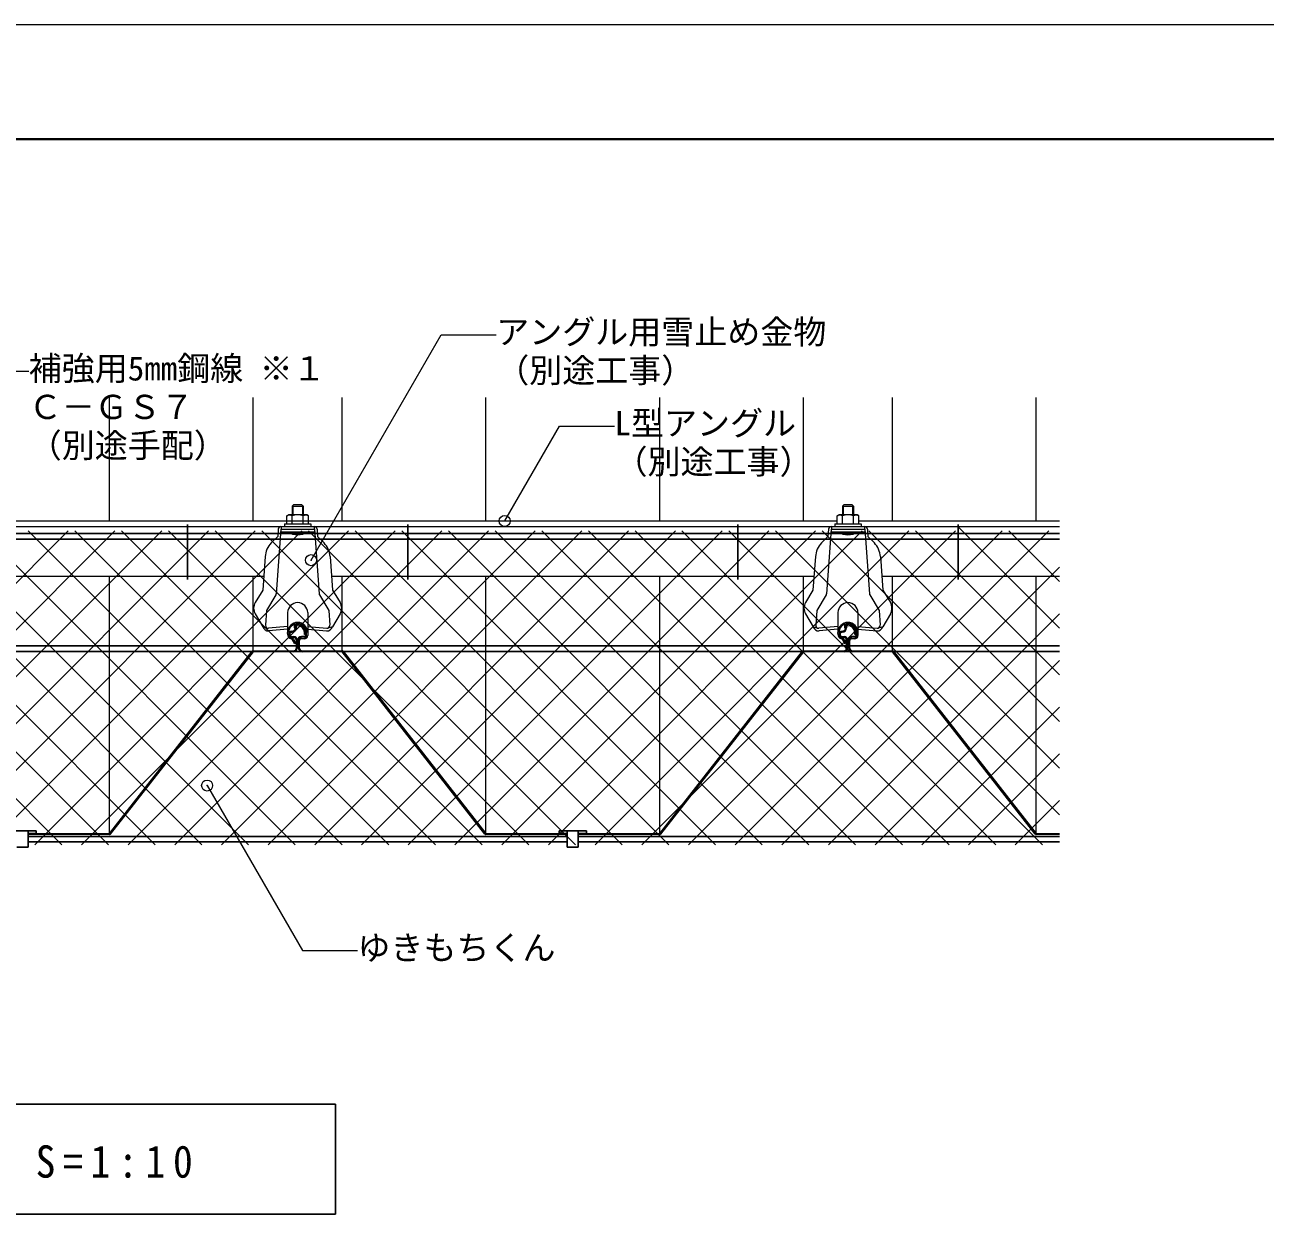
# Model space of a CAD drawing. Units: millimetres on the paper, with parts at other scales. Extents: x -210 to 210, y -148 to 150.
# Drawn here: x -81.5 to 31.2, y 41.8 to 149.9 of the extents above; entities that cross this region are included whole.
import ezdxf
from ezdxf.enums import TextEntityAlignment as Align

# ---------------------------------------------------------------- set-up
doc = ezdxf.new("R2010")
doc.units = ezdxf.units.MM
doc.header["$PDMODE"] = 32
doc.header["$PDSIZE"] = 1
doc.linetypes.add('CHAIN1', pattern=[8, 5, -1, 1, -1])
for name, color, linetype, lineweight in [('0-2', 5, 'Continuous', 9), ('0-3', 5, 'Continuous', 9), ('0-4', 7, 'Continuous', 9), ('0-7', 5, 'Continuous', 9), ('0-8', 2, 'Continuous', 25), ('F-0_通り芯', 6, 'Continuous', 9)]:
    doc.layers.add(name, color=color, linetype=linetype, lineweight=lineweight)
doc.styles.add('ＭＳ ゴシック', font='')
doc.styles.get('ＭＳ ゴシック').set_extended_font_data('MS Gothic')

msp = doc.modelspace()

# ---------------------------------------------------------------- linework, layer by layer
at = {"layer": '0-2'}
for p, q in [((-73.83, 104.798), (-73.83, 116.01)), ((-60.782, 104.798), (-60.782, 116.01)), ((-52.682, 104.798), (-52.682, 116.01)), ((-39.633, 104.798), (-39.633, 116.01)), ((-23.83, 104.798), (-23.83, 116.01)), ((-10.782, 104.798), (-10.782, 116.01)), ((-2.682, 104.798), (-2.682, 116.01)), ((10.367, 104.798), (10.367, 116.01)), ((-73.83, 76.41), (-73.83, 99.798)), ((-60.782, 93.01), (-60.782, 99.798)), ((-52.682, 93.01), (-52.682, 99.798)), ((-39.633, 76.41), (-39.633, 99.798)), ((-23.83, 76.41), (-23.83, 99.798)), ((-10.782, 93.01), (-10.782, 99.798)), ((-2.682, 93.01), (-2.682, 99.798)), ((10.367, 76.41), (10.367, 99.798)), ((-57.642, 96.47), (-57.642, 94.67)), ((-55.822, 96.47), (-55.822, 94.67)), ((-7.642, 96.47), (-7.642, 94.67)), ((-5.822, 96.47), (-5.822, 94.67)), ((-57.642, 94.579), (-57.642, 94.67)), ((-57.542, 94.67), (-57.542, 94.579)), ((-57.043, 95.084), (-56.952, 95.084)), ((-56.858, 95.161), (-56.852, 95.09)), ((-56.732, 95.28), (-56.762, 95.279)), ((-56.022, 94.674), (-56.022, 94.394)), ((-55.922, 94.39), (-55.922, 94.674)), ((-55.822, 94.67), (-55.822, 94.39)), ((-7.642, 94.579), (-7.642, 94.67)), ((-7.542, 94.67), (-7.542, 94.579)), ((-7.043, 95.084), (-6.952, 95.084)), ((-6.858, 95.161), (-6.852, 95.09)), ((-6.732, 95.28), (-6.762, 95.279)), ((-6.022, 94.674), (-6.022, 94.394)), ((-5.922, 94.39), (-5.922, 94.674)), ((-5.822, 94.67), (-5.822, 94.39)), ((-57.252, 94.29), (-57.082, 94.29)), ((-57.082, 94.19), (-57.252, 94.19)), ((-56.882, 93.99), (-56.882, 93.21)), ((-56.782, 93.99), (-56.782, 93.21)), ((-56.682, 93.31), (-56.682, 93.89)), ((-56.582, 93.89), (-56.582, 93.31)), ((-56.122, 94.294), (-56.382, 94.294)), ((-56.382, 94.194), (-56.122, 94.194)), ((-56.382, 94.19), (-56.122, 94.19)), ((-56.122, 94.09), (-56.382, 94.09)), ((-7.252, 94.29), (-7.082, 94.29)), ((-7.082, 94.19), (-7.252, 94.19)), ((-6.882, 93.99), (-6.882, 93.21)), ((-6.782, 93.99), (-6.782, 93.21)), ((-6.682, 93.31), (-6.682, 93.89)), ((-6.582, 93.89), (-6.582, 93.31)), ((-6.122, 94.294), (-6.382, 94.294)), ((-6.382, 94.194), (-6.122, 94.194)), ((-6.382, 94.19), (-6.122, 94.19)), ((-6.122, 94.09), (-6.382, 94.09)), ((-73.83, 76.41), (-60.861, 92.972)), ((-60.782, 92.91), (-73.752, 76.348)), ((-60.782, 93.01), (-57.082, 93.01)), ((-57.082, 92.91), (-60.782, 92.91)), ((-56.282, 93.01), (-52.682, 93.01)), ((-52.682, 92.91), (-56.282, 92.91)), ((-39.712, 76.348), (-52.682, 92.91)), ((-52.603, 92.972), (-39.633, 76.41)), ((-23.83, 76.41), (-10.861, 92.972)), ((-10.782, 93.01), (-7.082, 93.01)), ((-6.282, 93.01), (-2.682, 93.01)), ((-2.603, 92.972), (10.367, 76.41)), ((-81.232, 76.41), (-73.83, 76.41)), ((-73.83, 76.31), (-81.232, 76.31)), ((-39.633, 76.41), (-32.232, 76.41)), ((-32.232, 76.31), (-39.633, 76.31)), ((-31.232, 76.41), (-23.83, 76.41)), ((-23.83, 76.31), (-31.232, 76.31)), ((10.367, 76.41), (12.476, 76.41)), ((12.476, 76.31), (10.367, 76.31))]:
    msp.add_line(p, q, dxfattribs=at)
for points in [[(-56.022, 94.47), (-56.122, 94.47), (-56.122, 94.67)], [(-6.022, 94.47), (-6.122, 94.47), (-6.122, 94.67)], [(-57.115, 94.053), (-56.898, 93.679), (-56.984, 93.629), (-57.201, 94.003)], [(-7.115, 94.053), (-6.898, 93.679), (-6.984, 93.629), (-7.201, 94.003)], [(-7.082, 92.91), (-10.782, 92.91), (-23.752, 76.348)], [(10.288, 76.348), (-2.682, 92.91), (-6.282, 92.91)]]:
    msp.add_lwpolyline(points, dxfattribs=at)
for centre, radius, start, end in [((-56.732, 96.47), 0.91, 360, 180), ((-6.732, 96.47), 0.91, 360, 180), ((-56.732, 94.67), 0.91, 360, 180), ((-57.252, 94.49), 0.3, 90, 180), ((-56.732, 94.67), 0.81, 360, 180), ((-57.252, 94.49), 0.2, 90, 180), ((-57.252, 95.09), 0.3, 270, 10.28), ((-57.252, 95.09), 0.4, 270, 360), ((-56.76, 95.183), 0.3, 93.15019, 199.31518), ((-56.76, 95.183), 0.2, 93.15019, 190.28), ((-56.76, 95.179), 0.2, 93.15019, 190.28), ((-57.252, 95.094), 0.3, 358.08979, 10.28), ((-56.76, 95.179), 0.1, 91.50463, 190.28), ((-56.732, 94.674), 0.81, 0, 93.15019), ((-56.732, 94.674), 0.71, 0, 93.15019), ((-56.732, 94.67), 0.71, 0, 93.15019), ((-56.732, 94.67), 0.61, 0, 90), ((-6.732, 94.67), 0.91, 360, 180), ((-7.252, 94.49), 0.3, 90, 180), ((-6.732, 94.67), 0.81, 360, 180), ((-7.252, 94.49), 0.2, 90, 180), ((-7.252, 95.09), 0.3, 270, 10.28), ((-7.252, 95.09), 0.4, 270, 360), ((-6.76, 95.183), 0.3, 93.15019, 199.31518), ((-6.76, 95.183), 0.2, 93.15019, 190.28), ((-6.76, 95.179), 0.2, 93.15019, 190.28), ((-7.252, 95.094), 0.3, 358.08979, 10.28), ((-6.76, 95.179), 0.1, 91.50463, 190.28), ((-6.732, 94.674), 0.81, 0, 93.15019), ((-6.732, 94.674), 0.71, 0, 93.15019), ((-6.732, 94.67), 0.71, 0, 93.15019), ((-6.732, 94.67), 0.61, 0, 90), ((-57.252, 94.49), 0.4, 167.16143, 180), ((-57.252, 94.49), 0.4, 180, 258.21217), ((-57.252, 94.49), 0.3, 167.16143, 180), ((-57.252, 94.49), 0.3, 180, 270), ((-57.252, 94.49), 0.3, 180, 258.21217), ((-57.642, 94.579), 0.1, 347.16143, 360), ((-57.252, 94.49), 0.2, 180, 270), ((-57.374, 93.903), 0.2, 30.09977, 78.21217), ((-57.374, 93.903), 0.3, 30.09977, 78.21217), ((-57.082, 93.99), 0.3, 0, 90), ((-57.082, 93.99), 0.2, 0, 90), ((-56.382, 93.894), 0.4, 90, 180), ((-56.382, 93.894), 0.3, 90, 180), ((-56.382, 93.89), 0.3, 90, 180), ((-56.382, 93.89), 0.2, 90, 180), ((-56.122, 94.394), 0.1, 270, 360), ((-56.122, 94.394), 0.2, 270, 0), ((-56.122, 94.39), 0.2, 270, 360), ((-56.122, 94.39), 0.3, 270, 0), ((-7.252, 94.49), 0.4, 167.16143, 180), ((-7.252, 94.49), 0.4, 180, 258.21217), ((-7.252, 94.49), 0.3, 167.16143, 180), ((-7.252, 94.49), 0.3, 180, 270), ((-7.252, 94.49), 0.3, 180, 258.21217), ((-7.642, 94.579), 0.1, 347.16143, 360), ((-7.252, 94.49), 0.2, 180, 270), ((-7.374, 93.903), 0.2, 30.09977, 78.21217), ((-7.374, 93.903), 0.3, 30.09977, 78.21217), ((-7.082, 93.99), 0.3, 0, 90), ((-7.082, 93.99), 0.2, 0, 90), ((-6.382, 93.894), 0.4, 90, 180), ((-6.382, 93.894), 0.3, 90, 180), ((-6.382, 93.89), 0.3, 90, 180), ((-6.382, 93.89), 0.2, 90, 180), ((-6.122, 94.394), 0.1, 270, 360), ((-6.122, 94.394), 0.2, 270, 0), ((-6.122, 94.39), 0.2, 270, 360), ((-6.122, 94.39), 0.3, 270, 0), ((-60.782, 92.91), 0.1, 90, 141.93435), ((-57.082, 93.21), 0.3, 270, 0), ((-57.082, 93.21), 0.2, 270, 0), ((-56.282, 93.31), 0.4, 180, 270), ((-56.282, 93.31), 0.3, 180, 270), ((-52.682, 92.91), 0.1, 38.06565, 90), ((-10.782, 92.91), 0.1, 90, 141.93435), ((-7.082, 93.21), 0.3, 270, 0), ((-7.082, 93.21), 0.2, 270, 0), ((-6.282, 93.31), 0.4, 180, 270), ((-6.282, 93.31), 0.3, 180, 270), ((-2.682, 92.91), 0.1, 38.06565, 90), ((-73.83, 76.41), 0.1, 270, 321.93435), ((-39.633, 76.41), 0.1, 218.06565, 270), ((-23.83, 76.41), 0.1, 270, 321.93435), ((10.367, 76.41), 0.1, 218.06565, 270)]:
    msp.add_arc(centre, radius, start, end, dxfattribs=at)
at = {"layer": '0-3'}
for p, q in [((-57.232, 106.148), (-57.232, 105.348)), ((-57.232, 106.148), (-56.232, 106.148)), ((-57.157, 106.223), (-57.157, 105.348)), ((-56.232, 106.148), (-56.382, 106.298)), ((-56.307, 106.223), (-56.307, 105.348)), ((-56.232, 106.148), (-56.232, 105.348)), ((-7.232, 106.148), (-7.232, 105.348)), ((-7.232, 106.148), (-6.232, 106.148)), ((-7.157, 106.223), (-7.157, 105.348)), ((-6.232, 106.148), (-6.382, 106.298)), ((-6.307, 106.223), (-6.307, 105.348)), ((-6.232, 106.148), (-6.232, 105.348)), ((-57.713, 105.257), (-57.557, 105.348)), ((-57.713, 104.548), (-57.713, 105.257)), ((-55.907, 105.348), (-57.557, 105.348)), ((-57.223, 104.548), (-57.223, 105.257)), ((-56.241, 104.548), (-56.241, 105.257)), ((-55.75, 105.257), (-55.907, 105.348)), ((-55.75, 104.548), (-55.75, 105.257)), ((-7.713, 105.257), (-7.557, 105.348)), ((-7.713, 104.548), (-7.713, 105.257)), ((-5.907, 105.348), (-7.557, 105.348)), ((-7.223, 104.548), (-7.223, 105.257)), ((-6.241, 104.548), (-6.241, 105.257)), ((-5.75, 105.257), (-5.907, 105.348)), ((-5.75, 104.548), (-5.75, 105.257)), ((-179.092, 104.798), (-7.713, 104.798)), ((-58.25, 104.048), (-58.68, 98.186)), ((-58.499, 104.066), (-58.548, 103.403)), ((-58.268, 103.798), (-55.195, 103.798)), ((-58.25, 104.298), (-55.213, 104.298)), ((-58.25, 104.048), (-55.213, 104.048)), ((-58.232, 104.298), (-58.232, 104.048)), ((-57.932, 104.548), (-57.932, 104.298)), ((-57.932, 104.548), (-55.532, 104.548)), ((-55.532, 104.548), (-55.532, 104.298)), ((-55.232, 104.298), (-55.232, 104.048)), ((-55.213, 104.048), (-54.783, 98.186)), ((-54.964, 104.066), (-54.915, 103.403)), ((-8.25, 104.048), (-8.68, 98.186)), ((-8.499, 104.066), (-8.548, 103.403)), ((-8.268, 103.798), (-5.195, 103.798)), ((-8.25, 104.298), (-5.213, 104.298)), ((-8.25, 104.048), (-5.213, 104.048)), ((-8.232, 104.298), (-8.232, 104.048)), ((-7.932, 104.548), (-7.932, 104.298)), ((-7.932, 104.548), (-5.532, 104.548)), ((-5.75, 104.798), (12.476, 104.798)), ((-5.532, 104.548), (-5.532, 104.298)), ((-5.232, 104.298), (-5.232, 104.048)), ((-5.213, 104.048), (-4.783, 98.186)), ((-4.964, 104.066), (-4.915, 103.403)), ((-58.548, 103.403), (-59.13, 102.8)), ((-54.915, 103.403), (-54.333, 102.8)), ((-8.548, 103.403), (-9.13, 102.8)), ((-4.915, 103.403), (-4.333, 102.8)), ((-59.686, 101.557), (-59.91, 98.515)), ((-53.777, 101.557), (-53.554, 98.519)), ((-9.686, 101.557), (-9.91, 98.515)), ((-3.777, 101.557), (-3.554, 98.519)), ((-103.648, 99.798), (-59.816, 99.798)), ((-53.648, 99.798), (-9.816, 99.798)), ((-3.648, 99.798), (12.476, 99.798)), ((-59.91, 98.515), (-60.588, 97.387)), ((-58.716, 98.076), (-59.558, 96.673)), ((-53.559, 98.525), (-52.876, 97.387)), ((-9.91, 98.515), (-10.588, 97.387)), ((-8.716, 98.076), (-9.558, 96.673)), ((-3.559, 98.525), (-2.876, 97.387)), ((-60.59, 96.36), (-59.888, 95.18)), ((-59.558, 96.673), (-59.653, 95.322)), ((-52.873, 96.36), (-53.576, 95.18)), ((-10.59, 96.36), (-9.888, 95.18)), ((-9.558, 96.673), (-9.653, 95.322)), ((-2.873, 96.36), (-3.576, 95.18)), ((-59.888, 95.18), (-59.471, 95.064)), ((-57.642, 95.208), (-59.382, 95.055)), ((-57.642, 94.957), (-59.36, 94.806)), ((-55.822, 95.208), (-54.082, 95.055)), ((-55.822, 94.957), (-54.104, 94.806)), ((-53.576, 95.18), (-53.993, 95.064)), ((-9.888, 95.18), (-9.471, 95.064)), ((-7.642, 95.208), (-9.382, 95.055)), ((-7.642, 94.957), (-9.36, 94.806)), ((-5.822, 95.208), (-4.082, 95.055)), ((-5.822, 94.957), (-4.104, 94.806)), ((-3.576, 95.18), (-3.993, 95.064))]:
    msp.add_line(p, q, dxfattribs=at)
at = {"layer": '0-3', "color": 4}
msp.add_line((-179.092, 104.298), (12.476, 104.298), dxfattribs=at)
at = {"layer": '0-3'}
for points in [[(-57.232, 106.148), (-57.082, 106.298), (-56.382, 106.298)], [(-7.232, 106.148), (-7.082, 106.298), (-6.382, 106.298)], [(-54.748, 98.076), (-53.905, 96.673), (-53.811, 95.322)], [(-4.748, 98.076), (-3.905, 96.673), (-3.811, 95.322)]]:
    msp.add_lwpolyline(points, dxfattribs=at)
for centre, radius, start, end in [((-57.468, 104.832), 0.491, 60, 120), ((-56.732, 103.97), 1.378, 69.136, 110.864), ((-55.996, 104.832), 0.491, 60, 120), ((-7.468, 104.832), 0.491, 60, 120), ((-6.732, 103.97), 1.378, 69.136, 110.864), ((-5.996, 104.832), 0.491, 60, 120), ((-58.25, 104.048), 0.25, 90, 175.8), ((-56.732, 105.26), 1.712, 238.65104, 301.34896), ((-55.213, 104.048), 0.25, 4.2, 90), ((-8.25, 104.048), 0.25, 90, 175.8), ((-6.732, 105.26), 1.712, 238.65104, 301.34896), ((-5.213, 104.048), 0.25, 4.2, 90), ((-57.692, 101.411), 2, 135.99443, 175.8), ((-55.772, 101.411), 2, 4.2, 44.00557), ((-7.692, 101.411), 2, 135.99443, 175.8), ((-5.772, 101.411), 2, 4.2, 44.00557), ((-58.93, 98.205), 0.25, 329.00001, 355.8), ((-54.534, 98.205), 0.25, 184.2, 211), ((-8.93, 98.205), 0.25, 329.00001, 355.8), ((-4.534, 98.205), 0.25, 184.2, 211), ((-59.731, 96.872), 1, 149, 210.75598), ((-53.733, 96.872), 1, 329.24402, 31), ((-9.731, 96.872), 1, 149, 210.75598), ((-3.733, 96.872), 1, 329.24402, 31), ((-59.403, 95.304), 0.5, 194.44082, 275), ((-59.403, 95.304), 0.25, 176, 275), ((-54.06, 95.304), 0.5, 265, 345.55918), ((-54.06, 95.304), 0.25, 265, 4), ((-9.403, 95.304), 0.5, 194.44082, 275), ((-9.403, 95.304), 0.25, 176, 275), ((-4.06, 95.304), 0.5, 265, 345.55918), ((-4.06, 95.304), 0.25, 265, 4)]:
    msp.add_arc(centre, radius, start, end, dxfattribs=at)
at = {"layer": '0-4', "color": 5}
for p, q in [((-86.165, 118.403), (-81.165, 118.403)), ((-37.923, 104.798), (-32.943, 113.423)), ((-32.943, 113.423), (-27.943, 113.423)), ((-64.957, 80.764), (-56.302, 65.773)), ((-56.302, 65.773), (-51.302, 65.773))]:
    msp.add_line(p, q, dxfattribs=at)
at = {"layer": '0-4', "color": 2, "lineweight": 25}
for p, q in [((-53.308, 41.816), (-53.308, 51.816)), ((-113.308, 41.816), (-53.308, 41.816))]:
    msp.add_line(p, q, dxfattribs=at)
at = {"layer": '0-4', "color": 5}
msp.add_lwpolyline([(-55.517, 101.238), (-43.692, 121.72), (-38.692, 121.72)], dxfattribs=at)
at = {"layer": '0-4', "color": 2, "lineweight": 25}
msp.add_lwpolyline([(-53.308, 51.816), (-113.308, 51.816), (-113.308, 41.816)], dxfattribs=at)
at = {"layer": '0-4', "color": 5}
for p in [(-37.923, 104.798), (-55.517, 101.238), (-64.957, 80.764)]:
    msp.add_point(p, dxfattribs=at)
at = {"layer": '0-7', "color": 2, "linetype": 'CHAIN1', "lineweight": 25}
for p, q in [((-66.732, 99.487), (-66.732, 104.99)), ((-46.732, 99.487), (-46.732, 104.99)), ((-16.732, 99.487), (-16.732, 104.99)), ((3.268, 99.487), (3.268, 104.99))]:
    msp.add_line(p, q, dxfattribs=at)
at = {"layer": '0-7'}
for p, q in [((-106.665, 103.892), (-78.157, 75.385)), ((-106.079, 75.385), (-77.571, 103.892)), ((-102.423, 103.892), (-73.915, 75.385)), ((-101.836, 75.385), (-73.328, 103.892)), ((-98.18, 103.892), (-69.672, 75.385)), ((-97.593, 75.385), (-69.085, 103.892)), ((-93.937, 103.892), (-65.43, 75.385)), ((-93.351, 75.385), (-64.843, 103.892)), ((-89.695, 103.892), (-61.187, 75.385)), ((-89.108, 75.385), (-60.6, 103.892)), ((-85.452, 103.892), (-56.944, 75.385)), ((-84.865, 75.385), (-56.358, 103.892)), ((-81.209, 103.892), (-52.702, 75.385)), ((-80.623, 75.385), (-52.115, 103.892)), ((-76.967, 103.892), (-48.459, 75.385)), ((-76.38, 75.385), (-47.872, 103.892)), ((-72.724, 103.892), (-44.216, 75.385)), ((-72.137, 75.385), (-43.63, 103.892)), ((-68.481, 103.892), (-39.974, 75.385)), ((-67.895, 75.385), (-39.387, 103.892)), ((-64.239, 103.892), (-35.731, 75.385)), ((-63.652, 75.385), (-35.144, 103.892)), ((-59.996, 103.892), (-31.488, 75.385)), ((-59.409, 75.385), (-30.902, 103.892)), ((-55.754, 103.892), (-27.246, 75.385)), ((-55.167, 75.385), (-26.659, 103.892)), ((-51.511, 103.892), (-23.003, 75.385)), ((-50.924, 75.385), (-22.416, 103.892)), ((-47.268, 103.892), (-18.761, 75.385)), ((-46.682, 75.385), (-18.174, 103.892)), ((-43.026, 103.892), (-14.518, 75.385)), ((-42.439, 75.385), (-13.931, 103.892)), ((-38.783, 103.892), (-10.275, 75.385)), ((-38.196, 75.385), (-9.689, 103.892)), ((-34.54, 103.892), (-6.033, 75.385)), ((-33.954, 75.385), (-5.446, 103.892)), ((-30.298, 103.892), (-1.79, 75.385)), ((-29.711, 75.385), (-1.203, 103.892)), ((-26.055, 103.892), (2.453, 75.385)), ((-25.468, 75.385), (3.039, 103.892)), ((-21.812, 103.892), (6.695, 75.385)), ((-21.226, 75.385), (7.282, 103.892)), ((-17.57, 103.892), (10.938, 75.385)), ((-16.983, 75.385), (11.525, 103.892)), ((-13.327, 103.892), (12.476, 78.089)), ((-9.085, 103.892), (12.476, 82.332)), ((-4.842, 103.892), (12.476, 86.574)), ((-0.599, 103.892), (12.476, 90.817)), ((3.341, 104.194), (12.476, 95.06)), ((7.886, 103.892), (12.476, 99.302)), ((-12.74, 75.385), (12.476, 100.601)), ((-8.498, 75.385), (12.476, 96.359)), ((-4.255, 75.385), (12.476, 92.116)), ((-0.013, 75.385), (12.476, 87.873)), ((4.23, 75.385), (12.476, 83.631)), ((8.473, 75.385), (12.476, 79.388))]:
    msp.add_line(p, q, dxfattribs=at)
at = {"layer": '0-8'}
for p, q in [((12.476, 103.647), (-179.092, 103.647)), ((12.476, 103.147), (-179.092, 103.147)), ((12.476, 93.44), (-179.092, 93.44)), ((12.476, 92.94), (-179.092, 92.94)), ((-82.982, 76.64), (-80.482, 76.64)), ((-81.232, 76.64), (-81.232, 75.155)), ((-80.482, 76.64), (-80.482, 76.41)), ((-32.982, 76.64), (-30.482, 76.64)), ((-32.982, 76.64), (-32.982, 76.41)), ((-32.232, 76.64), (-32.232, 75.155)), ((-31.232, 76.64), (-31.232, 75.155)), ((-30.482, 76.64), (-30.482, 76.41)), ((-80.482, 76.41), (-81.232, 76.41)), ((-32.232, 76.135), (-81.232, 76.135)), ((-32.232, 75.635), (-81.232, 75.635)), ((-32.232, 76.41), (-32.982, 76.41)), ((-30.482, 76.41), (-31.232, 76.41)), ((12.476, 76.135), (-31.232, 76.135)), ((12.476, 75.635), (-31.232, 75.635)), ((-81.232, 75.155), (-82.232, 75.155)), ((-31.232, 75.155), (-32.232, 75.155))]:
    msp.add_line(p, q, dxfattribs=at)
at = {"layer": 'F-0_通り芯'}
msp.add_line((210, 149.878), (-210, 149.878), dxfattribs=at)
at = {"layer": 'F-0_通り芯', "color": 3, "lineweight": 40}
msp.add_line((-188, 139.5), (202, 139.5), dxfattribs=at)

# ---------------------------------------------------------------- texts
at = {"layer": '0-4', "style": 'ＭＳ ゴシック'}
for s, p in [('アングル用雪止め金物', (-38.692, 120.22)), ('補強用5mm鋼線 ※１', (-81.165, 116.903)), ('（別途工事）', (-38.692, 116.72)), ('Ｃ－ＧＳ７', (-81.165, 113.403)), ('L型アングル', (-27.943, 111.923)), ('（別途手配）', (-81.165, 109.903)), ('（別途工事）', (-27.943, 108.423)), ('ゆきもちくん', (-51.302, 64.273))]:
    msp.add_text(s, height=2.199, dxfattribs=at).set_placement(p, align=Align.BOTTOM_LEFT)
at = {"layer": '0-4', "insert": (-100.558, 44.816), "char_height": 2.933, "attachment_point": 7, "style": 'ＭＳ ゴシック'}
msp.add_mtext('\\T1.39;\\W0.9;正面図\u3000S=1:10', dxfattribs=at)

doc.saveas('drawing.dxf')
